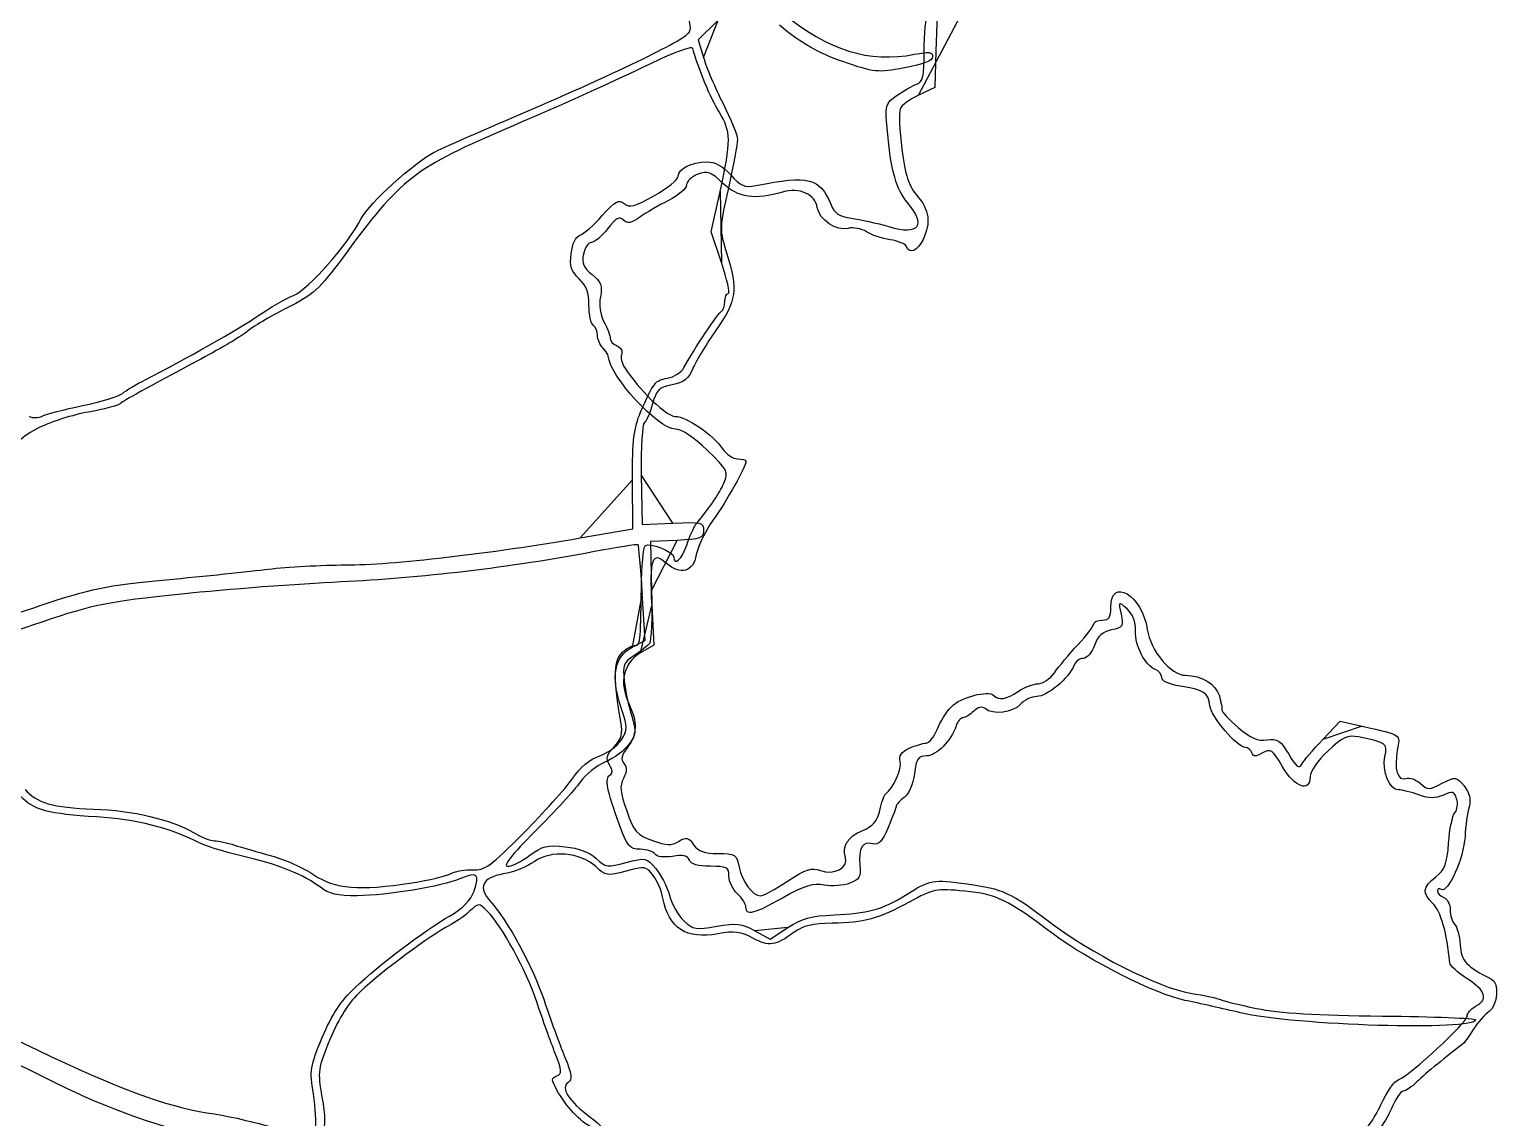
# Model space of a CAD drawing. Extents: x 0 to 210, y 0 to 297.
# Drawn here: x 117.95 to 163.59, y 171.05 to 204.82 of the extents above; entities that cross this region are included whole.
import ezdxf

# ---------------------------------------------------------------- set-up
doc = ezdxf.new("R2010")
doc.units = 0
doc.layers.get('0').update_dxf_attribs({"linetype": 'CONTINUOUS'})

msp = doc.modelspace()

# ---------------------------------------------------------------- linework, layer by layer
at = {"color": 7}
for points in [[(139.327911, 205.10607), (138.716547, 204.494714), (138.875245, 203.953696)], [(146.850831, 205.217739), (146.131829, 205.277364), (146.094097, 204.148136), (146.056378, 203.018907), (145.556972, 202.784134)], [(139.43381, 197.58496), (139.113464, 198.539784), (139.39193, 199.790933)], [(119.600039, 193.146433), (119.600039, 193.146439)], [(135.049232, 189.040919), (136.68526, 189.327025), (136.676041, 190.838458)], [(136.946724, 190.998726), (136.969087, 189.452493), (137.923911, 189.499021)], [(138.055611, 188.964903), (137.232487, 188.925693), (137.266887, 187.411145)], [(136.663622, 185.645524), (137.070759, 185.856072), (136.977924, 187.32309)], [(137.269099, 186.944111), (137.333803, 185.707159), (136.921662, 185.472641)], [(158.101306, 182.780459), (158.645477, 183.351918), (159.331014, 183.196986)], [(129.832001, 178.338104), (129.832067, 178.338104)], [(140.473765, 176.850027), (140.94936, 176.583809), (141.495506, 176.945246)]]:
    msp.add_lwpolyline(points, close=True, dxfattribs=at)
for points in [[(138.444929, 204.752934), (138.565065, 205.065986), (138.249842, 205.582456), (137.792251, 205.822302)], [(145.727076, 204.123943), (145.727076, 205.332808), (145.888368, 205.768629), (146.286905, 205.636588)], [(143.205524, 203.822568), (142.450659, 204.085347), (141.924005, 204.38619), (141.233173, 204.949251)], [(141.33229, 205.33285), (142.763512, 204.16401), (144.010934, 203.77385), (145.430804, 204.050947)], [(133.21564, 202.201636), (136.385643, 203.563394), (138.357664, 204.525514), (138.444929, 204.752934)], [(138.543216, 204.224969), (138.516455, 204.320621), (137.912045, 204.092284), (136.944419, 203.620961)], [(139.361165, 202.262922), (139.103533, 202.67418), (138.719286, 203.595919), (138.543216, 204.224969)], [(145.430804, 204.050947), (145.877069, 204.138037), (145.990528, 204.122403), (145.990528, 203.97382)], [(145.496601, 203.123336), (145.686091, 203.191696), (145.727076, 203.369648), (145.727076, 204.123943)], [(136.944419, 203.620961), (136.088739, 203.204172), (134.298951, 202.398356), (132.96711, 201.830258)], [(138.875245, 203.953696), (138.962522, 203.656137), (139.236076, 203.01257), (139.483132, 202.523547)], [(145.112959, 203.625761), (144.279852, 203.472252), (144.183224, 203.482222), (143.205524, 203.822568)], [(145.990528, 203.97382), (145.990528, 203.847961), (145.705622, 203.734962), (145.112959, 203.625761)], [(144.887647, 202.777645), (145.095812, 202.922043), (145.36984, 203.077605), (145.496601, 203.123336)], [(144.59634, 201.553194), (144.510103, 202.504901), (144.513185, 202.517884), (144.887647, 202.777645)], [(145.556972, 202.784134), (145.282299, 202.655009), (145.023087, 202.459511), (144.980943, 202.349694)], [(130.515793, 201.010807), (130.733098, 201.121227), (131.948029, 201.657099), (133.21564, 202.201636)], [(139.39193, 199.790933), (139.743687, 201.371395), (139.740118, 201.657972), (139.361165, 202.262922)], [(139.483132, 202.523547), (139.730201, 202.034523), (139.932676, 201.530771), (139.933085, 201.404098)], [(144.980943, 202.349694), (144.938812, 202.239877), (144.964323, 201.680088), (145.037653, 201.105722)], [(132.96711, 201.830258), (129.863955, 200.506611), (129.5, 200.224676), (127.667886, 197.725257)], [(139.933085, 201.404098), (139.933085, 201.277424), (139.805836, 200.598977), (139.649416, 199.896439)], [(145.198893, 199.461304), (144.873173, 199.841714), (144.69555, 200.458377), (144.59634, 201.553194)], [(128.252599, 198.95375), (128.490711, 199.414207), (129.906902, 200.70141), (130.515793, 201.010807)], [(145.037653, 201.105722), (145.141248, 200.294217), (145.247635, 199.970298), (145.514894, 199.652676)], [(138.088483, 200.259441), (138.088483, 200.499399), (138.50775, 200.712453), (138.979959, 200.712453)], [(139.48246, 200.043612), (139.107564, 200.406973), (139.009381, 200.442525), (138.702744, 200.325941)], [(138.979959, 200.712453), (139.241081, 200.712453), (139.477021, 200.583297), (139.725644, 200.304266)], [(137.353374, 199.664228), (137.757679, 199.892406), (138.088483, 200.160252), (138.088483, 200.259441)], [(138.351935, 199.99443), (138.351935, 199.885458), (138.100059, 199.668825), (137.792211, 199.513024)], [(138.702744, 200.325941), (138.509804, 200.252584), (138.351935, 200.103404), (138.351935, 199.99443)], [(141.333357, 199.772874), (140.480548, 199.519219), (139.942251, 199.597957), (139.48246, 200.043612)], [(139.725644, 200.304266), (140.033216, 199.95907), (140.153432, 199.908628), (140.504688, 199.977399)], [(140.504688, 199.977399), (142.157061, 200.300913), (142.488852, 200.21829), (142.828309, 199.398749)], [(142.411294, 199.290529), (142.351937, 199.70418), (141.853005, 199.927437), (141.333357, 199.772874)], [(135.736152, 199.04443), (136.140431, 199.499432), (136.246845, 199.557608), (136.416817, 199.416554)], [(136.416817, 199.416554), (136.58397, 199.27782), (136.743406, 199.319979), (137.353374, 199.664228)], [(137.792211, 199.513024), (137.484363, 199.357223), (137.078793, 199.121531), (136.890936, 198.989264)], [(139.649416, 199.896439), (139.370239, 198.642606), (139.369383, 198.605036), (139.6029, 197.855091)], [(144.629146, 198.701231), (145.581679, 198.424138), (145.81754, 198.738783), (145.198893, 199.461304)], [(145.514894, 199.652676), (145.894598, 199.201422), (145.942787, 198.838934), (145.694203, 198.30368)], [(135.042054, 198.4336), (135.160242, 198.472932), (135.472581, 198.747807), (135.736152, 199.04443)], [(136.392031, 198.906134), (136.270024, 199.028139), (136.159699, 198.967685), (135.900909, 198.637017)], [(143.37352, 198.648249), (143.00771, 198.552587), (142.465212, 198.914691), (142.411294, 199.290529)], [(142.828309, 199.398749), (142.948709, 199.108078), (143.089127, 199.012008), (143.465921, 198.962516)], [(126.153244, 196.565899), (126.622456, 196.761948), (127.828619, 198.133864), (128.252599, 198.95375)], [(135.900909, 198.637017), (135.717345, 198.402458), (135.489452, 198.210546), (135.394496, 198.210546)], [(136.890936, 198.989264), (136.626114, 198.802803), (136.514037, 198.784128), (136.392031, 198.906134)], [(143.93302, 198.542161), (143.779261, 198.640772), (143.52749, 198.688511), (143.37352, 198.648249)], [(143.465921, 198.962516), (143.731691, 198.927607), (144.255132, 198.81003), (144.629146, 198.701231)], [(144.671317, 198.293356), (144.419006, 198.331589), (144.08678, 198.44355), (143.93302, 198.542161)], [(134.768922, 197.86323), (134.804718, 198.169797), (134.909999, 198.389651), (135.042054, 198.4336)], [(135.394496, 198.210546), (135.299541, 198.210546), (135.18994, 198.047568), (135.150957, 197.848372)], [(145.176162, 198.085496), (145.150797, 198.161588), (144.923614, 198.255125), (144.671317, 198.293356)], [(145.694203, 198.30368), (145.527484, 197.944688), (145.260568, 197.832273), (145.176162, 198.085496)], [(127.667886, 197.725257), (126.970608, 196.774011), (126.766489, 196.590968), (125.931053, 196.167756)], [(135.016742, 197.080739), (134.772307, 197.307272), (134.722419, 197.464808), (134.768922, 197.86323)], [(135.150957, 197.848372), (135.095972, 197.567479), (135.156357, 197.42465), (135.419888, 197.211961)], [(139.6029, 197.855091), (139.950061, 196.740149), (139.901253, 196.389885), (139.274559, 195.499097)], [(135.419888, 197.211961), (135.699513, 196.986291), (135.745147, 196.864954), (135.677519, 196.526821)], [(139.645676, 196.630136), (139.705336, 196.630136), (139.609999, 197.059807), (139.43381, 197.58496)], [(135.322786, 196.260253), (135.322786, 196.65287), (135.240566, 196.873305), (135.016742, 197.080739)], [(125.073019, 195.948953), (125.4115, 196.181458), (125.897601, 196.459084), (126.153244, 196.565899)], [(135.454486, 195.642008), (135.382051, 195.686775), (135.322786, 195.964984), (135.322786, 196.260253)], [(135.677519, 196.526821), (135.626683, 196.272642), (135.668695, 195.975383), (135.787528, 195.747458)], [(139.43842, 196.081386), (139.492746, 196.105532), (139.537195, 196.238878), (139.537195, 196.377711)], [(139.537195, 196.377711), (139.537195, 196.516545), (139.586016, 196.630136), (139.645676, 196.630136)], [(121.560202, 193.956191), (122.706438, 194.536629), (124.489515, 195.548138), (125.073019, 195.948953)], [(125.931053, 196.167756), (125.410371, 195.903992), (124.865829, 195.58319), (124.720959, 195.454865)], [(138.269478, 194.325388), (138.567871, 194.873825), (139.343688, 196.039286), (139.43842, 196.081386)], [(124.720959, 195.454865), (124.576089, 195.32654), (123.924175, 194.937383), (123.272261, 194.590071)], [(135.586185, 195.331325), (135.586185, 195.457433), (135.526921, 195.59724), (135.454486, 195.642008)], [(135.787528, 195.747458), (135.893231, 195.544806), (135.980087, 195.311258), (135.980521, 195.228465)], [(139.274559, 195.499097), (138.973282, 195.070862), (138.64693, 194.531406), (138.549354, 194.300306)], [(135.75081, 194.937413), (135.660267, 195.027957), (135.586185, 195.205217), (135.586185, 195.331325)], [(135.921915, 194.680599), (135.918359, 194.731303), (135.841354, 194.84687), (135.75081, 194.937413)], [(135.980521, 195.228465), (135.980521, 195.14567), (136.076386, 195.041457), (136.192558, 194.99688)], [(136.192558, 194.99688), (136.308717, 194.952302), (136.374383, 194.839261), (136.338468, 194.745679)], [(123.272261, 194.590071), (121.469164, 193.629458), (120.914128, 193.322378), (120.769963, 193.20564)], [(138.000824, 192.415361), (137.476395, 192.415361), (135.965363, 194.061819), (135.921915, 194.680599)], [(136.338468, 194.745679), (136.251296, 194.51849), (136.45763, 194.187181), (137.153967, 193.43628)], [(136.926047, 192.942539), (137.337004, 193.882221), (137.372154, 193.926671), (137.759247, 193.996138)], [(137.759247, 193.996138), (137.961063, 194.032356), (138.190669, 194.180518), (138.269478, 194.325388)], [(138.549354, 194.300306), (138.411833, 193.974611), (138.266291, 193.860308), (137.902167, 193.791998)], [(119.600039, 193.146439), (120.171084, 193.263841), (120.7272, 193.434042), (120.835853, 193.524662)], [(120.835853, 193.524662), (120.944505, 193.615284), (121.270462, 193.809471), (121.560202, 193.956191)], [(137.902167, 193.791998), (137.494991, 193.71561), (137.414232, 193.636359), (137.295953, 193.197067)], [(118.34889, 192.821718), (118.465977, 192.882908), (119.028993, 193.029031), (119.600039, 193.146433)], [(120.769963, 193.20564), (120.697528, 193.146988), (120.253041, 193.030449), (119.782214, 192.946666)], [(137.295953, 193.197067), (137.220884, 192.918324), (137.106581, 192.657567), (137.04193, 192.61761)], [(137.153967, 193.43628), (137.480991, 193.083627), (137.851265, 192.810851), (138.002931, 192.810851)], [(117.938455, 192.812683), (118.047108, 192.756463), (118.231804, 192.760532), (118.34889, 192.821718)], [(119.782214, 192.946666), (119.311387, 192.862883), (118.62497, 192.645231), (118.256842, 192.462993)], [(136.676041, 190.838458), (136.668535, 192.067195), (136.715328, 192.460738), (136.926047, 192.942539)], [(137.04193, 192.61761), (136.977279, 192.577652), (136.934437, 191.849154), (136.946724, 190.998726)], [(138.002931, 192.810851), (138.340609, 192.810851), (139.194367, 192.227393), (139.468171, 191.80952)], [(118.256842, 192.462993), (117.700441, 192.187552), (117.50106, 191.983418), (117.075049, 191.253021)], [(138.992774, 191.761574), (138.563248, 192.17775), (138.202746, 192.415361), (138.000824, 192.415361)], [(139.508708, 190.7409), (139.659491, 191.089219), (139.633388, 191.140872), (138.992774, 191.761574)], [(139.468171, 191.80952), (139.581933, 191.635903), (139.792166, 191.493853), (139.935376, 191.493853)], [(140.195734, 191.422756), (140.195734, 191.258095), (139.603953, 190.195691), (139.18146, 189.601847)], [(139.935376, 191.493853), (140.078573, 191.493853), (140.195734, 191.461859), (140.195734, 191.422756)], [(138.631929, 189.444691), (139.133205, 190.072495), (139.372504, 190.426275), (139.508708, 190.7409)], [(137.923911, 189.499021), (138.814623, 189.542424), (138.878735, 189.527372), (138.878735, 189.27483)], [(138.360298, 188.819117), (138.448603, 189.086665), (138.570834, 189.368173), (138.631929, 189.444691)], [(139.18146, 189.601847), (138.930691, 189.249376), (138.693486, 188.763614), (138.654332, 188.522376)], [(127.765895, 188.201344), (129.179728, 188.201344), (132.314892, 188.562744), (135.049232, 189.040919)], [(138.878735, 189.27483), (138.878735, 189.034732), (138.785636, 188.999677), (138.055611, 188.964903)], [(135.441026, 188.604404), (132.949185, 188.130608), (130.020708, 187.781814), (127.61833, 187.672688)], [(136.847765, 188.827448), (136.827233, 188.847981), (136.194204, 188.747611), (135.441026, 188.604404)], [(136.977924, 187.32309), (136.926877, 188.12995), (136.868297, 188.806915), (136.847765, 188.827448)], [(136.950781, 187.498172), (136.96079, 188.161953), (137.011586, 188.747763), (137.063581, 188.799979)], [(137.063581, 188.799979), (137.179122, 188.915988), (137.956783, 188.609874), (137.956783, 188.448387)], [(137.719421, 188.257115), (137.278107, 188.645061), (137.193095, 188.397188), (137.269099, 186.944111)], [(138.654332, 188.522376), (138.566764, 187.982722), (138.162156, 187.86792), (137.719421, 188.257115)], [(137.956783, 188.448387), (137.956783, 188.146122), (138.217141, 188.385325), (138.360298, 188.819117)], [(122.193394, 187.741712), (123.366272, 187.852497), (124.798463, 188.001226), (125.376044, 188.072239)], [(125.376044, 188.072239), (125.953623, 188.143251), (127.029056, 188.201344), (127.765895, 188.201344)], [(118.315343, 186.948918), (119.855687, 187.470779), (120.31158, 187.563983), (122.193394, 187.741712)], [(127.61833, 187.672688), (126.314501, 187.613475), (124.092066, 187.4449), (122.679585, 187.298094)], [(151.521923, 186.888494), (151.521923, 187.848257), (152.496383, 187.257741), (152.654937, 186.201903)], [(122.679585, 187.298094), (120.353786, 187.056345), (119.944327, 186.97452), (118.340585, 186.430955)], [(136.726048, 185.698665), (136.919489, 185.698665), (136.924111, 185.735699), (136.950781, 187.498172)], [(137.266887, 187.411145), (137.285799, 186.578143), (137.256219, 185.835962), (137.201037, 185.761854)], [(115.640804, 186.357059), (116.393749, 186.357059), (116.900587, 186.469609), (118.315343, 186.948918)], [(151.258523, 186.489259), (151.464001, 186.489259), (151.521923, 186.577063), (151.521923, 186.888494)], [(152.02765, 186.834813), (151.753596, 187.080446), (151.752793, 187.079748), (151.841282, 186.671268)], [(152.286493, 186.152318), (152.297424, 186.442861), (152.211148, 186.67032), (152.02765, 186.834813)], [(118.340585, 186.430955), (116.890788, 185.93957), (116.399017, 185.830746), (115.628117, 185.830746)], [(150.501249, 185.727612), (150.77288, 186.019117), (150.995123, 186.309739), (150.995123, 186.373442)], [(150.995123, 186.373442), (150.995123, 186.437145), (151.113653, 186.489259), (151.258523, 186.489259)], [(151.841282, 186.671268), (151.922738, 186.295212), (151.897913, 186.25457), (151.543561, 186.183702)], [(137.201037, 185.761854), (137.145894, 185.687747), (136.932237, 185.51975), (136.726232, 185.388538)], [(151.543561, 186.183702), (151.264489, 186.127888), (151.118078, 185.994765), (151.017051, 185.704973)], [(152.912449, 184.953151), (152.59151, 185.076304), (152.269254, 185.69366), (152.286493, 186.152318)], [(152.654937, 186.201903), (152.754989, 185.535567), (153.389177, 184.777161), (153.846307, 184.777161)], [(136.312471, 183.800988), (135.995298, 184.734055), (136.114789, 185.361724), (136.663622, 185.645524)], [(136.312207, 183.328067), (136.083576, 184.595072), (136.085262, 185.186339), (136.318266, 185.443799)], [(136.921662, 185.472641), (136.394559, 185.172695), (136.249084, 184.546818), (136.556576, 183.901989)], [(136.318266, 185.443799), (136.445119, 185.58398), (136.628616, 185.698665), (136.726048, 185.698665)], [(136.726232, 185.388538), (136.390055, 185.174394), (136.358342, 185.093767), (136.416685, 184.601381)], [(149.770749, 184.85568), (149.900895, 185.043747), (150.229618, 185.436108), (150.501249, 185.727612)], [(151.017051, 185.704973), (150.940099, 185.484205), (150.783284, 185.303565), (150.668587, 185.303565)], [(150.3735, 185.07309), (150.230579, 184.69253), (149.539023, 184.118266), (149.223655, 184.118266)], [(149.264284, 184.513761), (149.412697, 184.513761), (149.640603, 184.667626), (149.770749, 184.85568)], [(150.668587, 185.303565), (150.553902, 185.303565), (150.421109, 185.199851), (150.3735, 185.07309)], [(153.102321, 184.704897), (153.102321, 184.801354), (153.016874, 184.913075), (152.912449, 184.953151)], [(136.416685, 184.601381), (136.452428, 184.299656), (136.556656, 183.810207), (136.648305, 183.513698)], [(148.64486, 184.275924), (148.837129, 184.406742), (149.115871, 184.513761), (149.264284, 184.513761)], [(153.673187, 184.443894), (153.328463, 184.495599), (153.102321, 184.598984), (153.102321, 184.704897)], [(154.599959, 183.827842), (154.556617, 184.234307), (154.406822, 184.333885), (153.673187, 184.443894)], [(153.846307, 184.777161), (154.339194, 184.777161), (154.788343, 184.501289), (154.89174, 184.135058)], [(146.574459, 183.803503), (146.861156, 184.095864), (147.717048, 184.323744), (147.887638, 184.15314)], [(147.887638, 184.15314), (148.052487, 183.988305), (148.275165, 184.024404), (148.64486, 184.275924)], [(149.223655, 184.118266), (149.061453, 184.118266), (148.828186, 184.007138), (148.705271, 183.871329)], [(154.89174, 184.135058), (154.945408, 183.944949), (154.980809, 183.748558), (154.970378, 183.698618)], [(136.318792, 182.766815), (136.534385, 183.095841), (136.534056, 183.149271), (136.312471, 183.800988)], [(136.556576, 183.901989), (136.83582, 183.316411), (136.824296, 182.943806), (136.514485, 182.540581)], [(136.648305, 183.513698), (136.797153, 183.032137), (136.788026, 182.937827), (136.562766, 182.630123)], [(146.130459, 183.097987), (146.224993, 183.333401), (146.424795, 183.65089), (146.574459, 183.803503)], [(147.26504, 183.66186), (147.153886, 183.550706), (147.003432, 183.459767), (146.930707, 183.459767)], [(147.617799, 183.742223), (147.520986, 183.82044), (147.394896, 183.791729), (147.26504, 183.66186)], [(148.705271, 183.871329), (148.468461, 183.609654), (147.869833, 183.538576), (147.617799, 183.742223)], [(155.705725, 182.537868), (155.451267, 182.537868), (154.636098, 183.48882), (154.599959, 183.827842)], [(154.970378, 183.698618), (154.959974, 183.64869), (155.186169, 183.406902), (155.473064, 183.161335)], [(136.101461, 182.553738), (136.336006, 182.803796), (136.378584, 182.960242), (136.312207, 183.328067)], [(145.783193, 182.669963), (145.87965, 182.669963), (146.035925, 182.862574), (146.130459, 183.097987)], [(146.718328, 183.207232), (146.571904, 182.745874), (146.108162, 182.274468), (145.800762, 182.274468)], [(146.930707, 183.459767), (146.857982, 183.459767), (146.762408, 183.346123), (146.718328, 183.207232)], [(155.473064, 183.161335), (155.869322, 182.822155), (156.085429, 182.728161), (156.372218, 182.770252)], [(159.331014, 183.196986), (160.566846, 182.917703), (160.511058, 182.955883), (160.416879, 182.453883)], [(135.640393, 182.270991), (135.888476, 182.352869), (136.193757, 182.575982), (136.318792, 182.766815)], [(136.562766, 182.630123), (136.424073, 182.44066), (136.094468, 182.197252), (135.830318, 182.089206)], [(145.263584, 182.513121), (145.452916, 182.599385), (145.686736, 182.669963), (145.783193, 182.669963)], [(156.372218, 182.770252), (156.695146, 182.817651), (156.792486, 182.753223), (157.045284, 182.324764)], [(157.44897, 182.016442), (157.508459, 182.122355), (157.802005, 182.46617), (158.101306, 182.780459)], [(159.215645, 182.862903), (158.869287, 182.932256), (158.729396, 182.868434), (158.260821, 182.427108)], [(160.033527, 182.260521), (160.114944, 182.667618), (160.086616, 182.68848), (159.215645, 182.862903)], [(134.80909, 181.572916), (135.048929, 181.919339), (135.355882, 182.177089), (135.640393, 182.270991)], [(135.957566, 182.000111), (135.835638, 182.195343), (135.862584, 182.299043), (136.101461, 182.553738)], [(136.514485, 182.540581), (136.329065, 182.299267), (136.300552, 182.168752), (136.405556, 182.042215)], [(144.986053, 182.101256), (144.93822, 182.284161), (145.0167, 182.400623), (145.263584, 182.513121)], [(145.800762, 182.274468), (145.545027, 182.274468), (145.486934, 182.188889), (145.423955, 181.719366)], [(155.905685, 182.373243), (155.872891, 182.463786), (155.782914, 182.537868), (155.705725, 182.537868)], [(156.236264, 182.36837), (156.022437, 182.24232), (155.952741, 182.243347), (155.905685, 182.373243)], [(156.851685, 181.940345), (156.539688, 182.472703), (156.481714, 182.513042), (156.236264, 182.36837)], [(157.045284, 182.324764), (157.273019, 181.938778), (157.36563, 181.868042), (157.44897, 182.016442)], [(158.260821, 182.427108), (157.952419, 182.136657), (157.711817, 181.787903), (157.711817, 181.631325)], [(160.456376, 181.220895), (160.178055, 181.220895), (159.941785, 181.80181), (160.033527, 182.260521)], [(160.416879, 182.453883), (160.307687, 181.871848), (160.429391, 181.474483), (160.686706, 181.573206)], [(135.830318, 182.089206), (135.566167, 181.981172), (135.213896, 181.697227), (135.047507, 181.458232)], [(136.270327, 180.134345), (135.877927, 181.22241), (135.808653, 181.575089), (135.96797, 181.673561)], [(135.96797, 181.673561), (136.065362, 181.733748), (136.062228, 181.832602), (135.957566, 182.000111)], [(136.405556, 182.042215), (136.50794, 181.918865), (136.504463, 181.78893), (136.393176, 181.578948)], [(144.528488, 181.089564), (144.773239, 181.278567), (145.044396, 181.87813), (144.986053, 182.101256)], [(145.423955, 181.719366), (145.381653, 181.403958), (145.246213, 181.088734), (145.110286, 180.989341)], [(157.711817, 181.631325), (157.711817, 181.124122), (157.228188, 181.297874), (156.851685, 181.940345)], [(117.81994, 181.237595), (118.157711, 180.820462), (118.678053, 180.670298), (119.941163, 180.625454)], [(133.280503, 179.868206), (133.912096, 180.503724), (134.599951, 181.270849), (134.80909, 181.572916)], [(135.047507, 181.458232), (134.881104, 181.219236), (134.253541, 180.534765), (133.65291, 179.937177)], [(136.393176, 181.578948), (136.268259, 181.343244), (136.287527, 181.148645), (136.493347, 180.567256)], [(161.087232, 181.065094), (160.850251, 181.150778), (160.566372, 181.220895), (160.456376, 181.220895)], [(160.686706, 181.573206), (160.794358, 181.614507), (160.993356, 181.547919), (161.128941, 181.425214)], [(161.128941, 181.425214), (161.360627, 181.215548), (161.401481, 181.215561), (161.807604, 181.425214)], [(161.807604, 181.425214), (162.229702, 181.643494), (162.245506, 181.641558), (162.488242, 181.341796)], [(162.488242, 181.341796), (162.663732, 181.125084), (162.709524, 180.936476), (162.644095, 180.699877)], [(120.045653, 180.382072), (118.549036, 180.46906), (118.076008, 180.596901), (117.67618, 181.022503)], [(144.347678, 180.583481), (144.400226, 180.825611), (144.48159, 181.053347), (144.528488, 181.089564)], [(145.110286, 180.989341), (144.978717, 180.893147), (144.866746, 180.772536), (144.861439, 180.721331)], [(161.84689, 181.059036), (161.599413, 180.946288), (161.411529, 180.947763), (161.087232, 181.065094)], [(162.259374, 180.945129), (162.186754, 181.173944), (162.132152, 181.189011), (161.84689, 181.059036)], [(162.202835, 180.512429), (162.279972, 180.60537), (162.305403, 180.800075), (162.259374, 180.945129)], [(119.941163, 180.625454), (121.166335, 180.58194), (122.341777, 180.305344), (123.049287, 179.894045)], [(123.174953, 179.596588), (122.336426, 180.036294), (121.233998, 180.313009), (120.045653, 180.382072)], [(136.493347, 180.567256), (136.720372, 179.925983), (136.807465, 179.825785), (137.291172, 179.649426)], [(143.820312, 179.962806), (144.14428, 180.09818), (144.275993, 180.253191), (144.347678, 180.583481)], [(144.861439, 180.721331), (144.856171, 180.670113), (144.744094, 180.371615), (144.61246, 180.057972)], [(162.008854, 179.569629), (162.038408, 179.99523), (162.125712, 180.419488), (162.202835, 180.512429)], [(162.644095, 180.699877), (162.593141, 180.515616), (162.536668, 180.095401), (162.518599, 179.766099)], [(123.049287, 179.894045), (123.288842, 179.754786), (123.580959, 179.640852), (123.698436, 179.640852)], [(131.719082, 178.739459), (132.077819, 178.716227), (132.283271, 178.864758), (133.280503, 179.868206)], [(133.65291, 179.937177), (132.923385, 179.21134), (132.63919, 178.850653), (132.796809, 178.850653)], [(136.913114, 179.377071), (136.582535, 179.377071), (136.514551, 179.457157), (136.270327, 180.134345)], [(143.286703, 179.126578), (143.175167, 179.478032), (143.362418, 179.771486), (143.820312, 179.962806)], [(144.61246, 180.057972), (144.427685, 179.617765), (144.317294, 179.50233), (144.128358, 179.551731)], [(124.523449, 179.177875), (123.980187, 179.304135), (123.373364, 179.492558), (123.174953, 179.596588)], [(123.698436, 179.640852), (123.815915, 179.640852), (124.094035, 179.581429), (124.316483, 179.508797)], [(124.316483, 179.508797), (124.53893, 179.436164), (125.057022, 179.285157), (125.467798, 179.173226)], [(133.486376, 179.190768), (133.875852, 179.482799), (134.031324, 179.520571), (134.585964, 179.457961)], [(134.585964, 179.457961), (134.996855, 179.411576), (135.345662, 179.278204), (135.544397, 179.091493)], [(137.373155, 179.230858), (137.323452, 179.311273), (137.116433, 179.377071), (136.913114, 179.377071)], [(137.291172, 179.649426), (137.740572, 179.485565), (137.881148, 179.480784), (138.106789, 179.621703)], [(138.106789, 179.621703), (138.34352, 179.769536), (138.404589, 179.756011), (138.570689, 179.518859)], [(138.570689, 179.518859), (138.714018, 179.314224), (138.904535, 179.245766), (139.330689, 179.245766)], [(144.128358, 179.551731), (143.813226, 179.634149), (143.688427, 179.422968), (143.73472, 178.885646)], [(161.61141, 178.521759), (161.896066, 178.748731), (161.96434, 178.928738), (162.008854, 179.569629)], [(162.518599, 179.766099), (162.482526, 179.108864), (161.990719, 178.004679), (161.789469, 178.12907)], [(126.983912, 178.19679), (126.496405, 178.58026), (125.660247, 178.913672), (124.523449, 179.177875)], [(125.467798, 179.173226), (125.878573, 179.061294), (126.471223, 178.79584), (126.784796, 178.583329)], [(133.624516, 178.992165), (133.403905, 178.835073), (132.970297, 178.663336), (132.660934, 178.610525)], [(132.796809, 178.850653), (132.926586, 178.850653), (133.236897, 179.003702), (133.486376, 179.190768)], [(135.532202, 178.839551), (135.054158, 179.288647), (134.143229, 179.361517), (133.624516, 178.992165)], [(135.544397, 179.091493), (135.83681, 178.816793), (135.896747, 178.808628), (136.478544, 178.964231)], [(136.478544, 178.964231), (137.078964, 179.124813), (137.11023, 179.118886), (137.392318, 178.790927)], [(137.914613, 179.157843), (137.6485, 179.114659), (137.426467, 179.144607), (137.373155, 179.230858)], [(138.438752, 179.040657), (138.386441, 179.176992), (138.237646, 179.21026), (137.914613, 179.157843)], [(139.090377, 178.850271), (138.707262, 178.850271), (138.487139, 178.914593), (138.438752, 179.040657)], [(139.330689, 179.245766), (139.864561, 179.245766), (139.904545, 179.220071), (139.983289, 178.826381)], [(142.508989, 178.715727), (142.916824, 178.560676), (143.387414, 178.809273), (143.286703, 179.126578)], [(126.784796, 178.583329), (127.435514, 178.142332), (128.175248, 178.082803), (129.832001, 178.338104)], [(131.333886, 178.467051), (130.730526, 178.218639), (129.073888, 177.943913), (128.130031, 177.935734)], [(129.832067, 178.338104), (130.352986, 178.418375), (130.897723, 178.547533), (131.042593, 178.62513)], [(131.042593, 178.62513), (131.187462, 178.702728), (131.491887, 178.75417), (131.719082, 178.739459)], [(131.753772, 178.0793), (131.939034, 178.610736), (131.860054, 178.683684), (131.333886, 178.467051)], [(132.660934, 178.610525), (132.00441, 178.498448), (131.864044, 178.192207), (132.267625, 177.752382)], [(136.473145, 178.699383), (135.893678, 178.544398), (135.837456, 178.552774), (135.532202, 178.839551)], [(137.316788, 178.562797), (137.101287, 178.84848), (137.05726, 178.855605), (136.473145, 178.699383)], [(137.619434, 177.860059), (137.578028, 178.080788), (137.441837, 178.397013), (137.316788, 178.562797)], [(137.392318, 178.790927), (137.552978, 178.604164), (137.745049, 178.226198), (137.819144, 177.950998)], [(139.668934, 178.541435), (139.668934, 178.818545), (139.609511, 178.850271), (139.090377, 178.850271)], [(139.932334, 177.994222), (139.787464, 178.125329), (139.668934, 178.371569), (139.668934, 178.541435)], [(139.983289, 178.826381), (140.072897, 178.378338), (140.4054, 177.928767), (140.647175, 177.928767)], [(141.486959, 178.384883), (142.063304, 178.764442), (142.234816, 178.819967), (142.508989, 178.715727)], [(143.73472, 178.885646), (143.765854, 178.524327), (143.715373, 178.434864), (143.416177, 178.321114)], [(161.513636, 177.703007), (161.182609, 178.020141), (161.203681, 178.196645), (161.61141, 178.521759)], [(128.130031, 177.935734), (127.512134, 177.930334), (127.245349, 177.99114), (126.983912, 178.19679)], [(130.995909, 177.306472), (131.409877, 177.545903), (131.654957, 177.795816), (131.753772, 178.0793)], [(140.647175, 177.928767), (140.728144, 177.928767), (141.106043, 178.134022), (141.486959, 178.384883)], [(142.626927, 178.267302), (142.280885, 178.332217), (142.022082, 178.252946), (141.346448, 177.875113)], [(143.416177, 178.321114), (143.22063, 178.24677), (142.865461, 178.22255), (142.626927, 178.267302)], [(145.145515, 177.955832), (145.908031, 178.431018), (146.009783, 178.449548), (147.058403, 178.30423)], [(146.993093, 178.078102), (146.103922, 178.163891), (146.016262, 178.146783), (145.266179, 177.741029)], [(149.743974, 176.739531), (148.314148, 177.818561), (147.975548, 177.983317), (146.993093, 178.078102)], [(147.058403, 178.30423), (148.173598, 178.149694), (148.437024, 178.029636), (149.575306, 177.15719)], [(161.789469, 178.12907), (161.719799, 178.172122), (161.662813, 178.150919), (161.662813, 178.081961)], [(161.662813, 178.081961), (161.662813, 178.013002), (161.75171, 177.922472), (161.860363, 177.880776)], [(132.161027, 177.46089), (131.907439, 177.715071), (131.902435, 177.714926), (131.605557, 177.444428)], [(132.267625, 177.752382), (132.789104, 177.184083), (133.588654, 175.710573), (133.928624, 174.691321)], [(139.321299, 176.753043), (138.345469, 176.570744), (137.794015, 176.929442), (137.619434, 177.860059)], [(137.819144, 177.950998), (137.893251, 177.675811), (138.095885, 177.317245), (138.269452, 177.154188)], [(140.195734, 177.578709), (140.195734, 177.676141), (140.077204, 177.863115), (139.932334, 177.994222)], [(141.346448, 177.875113), (140.432214, 177.363854), (140.195734, 177.302929), (140.195734, 177.578709)], [(145.266179, 177.741029), (144.27544, 177.205103), (143.890258, 177.099414), (142.873693, 177.084571)], [(142.929573, 177.340438), (143.95965, 177.379631), (144.430912, 177.510502), (145.145515, 177.955832)], [(162.043913, 175.855719), (161.965262, 176.771323), (161.767685, 177.459613), (161.513636, 177.703007)], [(161.860363, 177.880776), (161.969015, 177.83908), (162.057912, 177.66679), (162.057912, 177.497924)], [(128.060523, 175.086842), (128.83525, 175.813562), (130.203405, 176.848117), (130.995909, 177.306472)], [(131.605557, 177.444428), (131.440787, 177.294303), (131.157817, 177.096885), (130.976729, 177.005736)], [(133.698689, 174.646332), (133.363592, 175.642194), (132.622912, 176.997926), (132.161027, 177.46089)], [(138.269452, 177.154188), (138.558546, 176.882596), (138.644322, 176.868557), (139.291601, 176.986981)], [(139.291601, 176.986981), (139.905823, 177.099348), (140.060346, 177.08145), (140.473765, 176.850027)], [(141.495506, 176.945246), (141.933711, 177.235223), (142.217169, 177.313347), (142.929573, 177.340438)], [(149.575306, 177.15719), (150.8814, 176.15614), (153.021787, 175.069128), (153.992296, 174.913999)], [(162.057912, 177.497924), (162.057912, 177.329046), (162.119956, 177.128835), (162.195802, 177.052989)], [(130.976729, 177.005736), (130.445236, 176.7382), (128.849912, 175.55651), (128.245436, 174.982615)], [(140.412696, 176.618209), (140.027026, 176.824912), (139.833796, 176.848789), (139.321299, 176.753043)], [(141.688394, 176.800415), (141.106412, 176.375789), (140.91579, 176.348566), (140.412696, 176.618209)], [(142.873693, 177.084571), (142.274392, 177.075879), (141.963804, 177.00135), (141.688394, 176.800415)], [(153.81944, 174.687805), (152.941687, 174.864928), (150.797916, 175.944169), (149.743974, 176.739531)], [(162.195802, 177.052989), (162.271635, 176.977157), (162.348271, 176.687206), (162.36609, 176.408648)], [(162.36609, 176.408648), (162.397632, 175.915577), (162.568118, 175.730209), (163.341986, 175.347608)], [(162.584712, 175.360198), (162.294972, 175.543103), (162.051617, 175.766084), (162.043913, 175.855719)], [(162.848112, 174.504149), (163.249862, 174.719162), (163.165416, 174.993612), (162.584712, 175.360198)], [(163.341986, 175.347608), (163.592308, 175.223849), (163.540366, 174.543238), (163.265613, 174.347044)], [(127.043741, 173.539671), (127.332695, 174.233769), (127.62459, 174.677927), (128.060523, 175.086842)], [(128.245436, 174.982615), (127.870988, 174.627117), (127.555355, 174.135929), (127.286769, 173.490771)], [(153.992296, 174.913999), (154.445554, 174.841551), (154.865466, 174.751956), (154.925442, 174.714895)], [(118.796535, 172.106592), (117.076387, 172.972572), (113.911046, 174.435402), (113.033762, 174.769801)], [(114.777658, 174.770499), (115.61066, 174.386712), (117.148122, 173.658886), (118.194239, 173.153106)], [(134.273665, 173.044612), (134.138369, 173.387848), (133.879632, 174.108615), (133.698689, 174.646332)], [(133.928624, 174.691321), (134.119931, 174.117768), (134.405773, 173.333719), (134.563839, 172.948984)], [(155.538769, 174.305085), (155.031724, 174.427078), (154.258027, 174.599302), (153.81944, 174.687805)], [(154.925442, 174.714895), (154.985405, 174.677822), (155.490277, 174.553352), (156.047381, 174.438286)], [(156.047381, 174.438286), (156.76072, 174.29094), (157.916031, 174.221113), (159.953691, 174.202188)], [(162.584712, 174.199646), (162.584712, 174.289597), (162.703242, 174.426617), (162.848112, 174.504149)], [(162.847585, 174.087016), (162.849692, 173.735325), (157.207235, 173.903677), (155.538769, 174.305085)], [(159.953691, 174.202188), (161.545047, 174.187398), (162.847308, 174.135574), (162.847585, 174.087016)], [(160.464963, 172.236672), (160.821804, 172.371283), (162.584712, 174.003808), (162.584712, 174.199646)], [(163.265613, 174.347044), (163.133058, 174.252392), (162.912184, 173.997157), (162.774781, 173.779853)], [(126.767058, 171.790289), (126.647599, 172.510779), (126.667319, 172.63546), (127.043741, 173.539671)], [(127.286769, 173.490771), (126.903983, 172.571269), (126.892818, 172.491762), (127.03323, 171.685469)], [(162.774781, 173.779853), (162.637366, 173.562548), (162.482816, 173.353896), (162.431321, 173.31619)], [(118.194239, 173.153106), (120.623048, 171.97883), (122.208056, 171.39166), (123.461573, 171.201801)], [(134.323974, 172.34547), (134.493274, 172.410437), (134.486492, 172.504655), (134.273665, 173.044612)], [(162.431321, 173.31619), (161.999504, 172.999992), (161.280817, 172.409423), (161.032221, 172.166529)], [(134.563839, 172.948984), (134.7938, 172.389247), (134.816676, 172.228112), (134.678339, 172.142612)], [(123.404003, 170.490675), (122.340699, 170.626128), (120.351483, 171.323782), (118.796535, 172.106592)], [(134.327398, 171.905856), (134.151724, 172.227546), (134.151329, 172.279211), (134.323974, 172.34547)], [(134.678339, 172.142612), (134.420707, 171.983387), (134.698041, 171.547843), (135.362612, 171.067981)], [(159.906832, 171.446249), (160.076119, 171.829035), (160.327284, 172.18473), (160.464963, 172.236672)], [(161.032221, 172.166529), (160.865423, 172.00355), (160.67027, 171.870204), (160.598546, 171.870204)], [(126.818551, 170.652336), (126.860974, 170.851532), (126.837802, 171.363608), (126.767058, 171.790289)], [(127.03323, 171.685469), (127.136226, 171.094018), (127.138898, 170.765005), (127.042172, 170.584287)], [(135.367419, 170.777504), (135.083369, 170.886499), (134.594262, 171.417144), (134.327398, 171.905856)], [(160.598546, 171.870204), (160.526836, 171.870204), (160.359498, 171.618328), (160.226692, 171.31048)], [(123.461573, 171.201801), (124.663298, 171.019792), (126.191786, 170.599222), (126.302485, 170.420097)], [(159.116343, 170.326458), (159.381824, 170.559554), (159.737545, 171.063464), (159.906832, 171.446249)], [(160.226692, 171.31048), (160.093885, 171.002631), (159.739376, 170.484063), (159.438876, 170.158106)], [(135.362612, 171.067981), (135.666694, 170.848411), (135.947544, 170.539127), (135.986737, 170.380692)]]:
    msp.add_open_spline(points, degree=3, dxfattribs=at)

doc.saveas('drawing.dxf')
